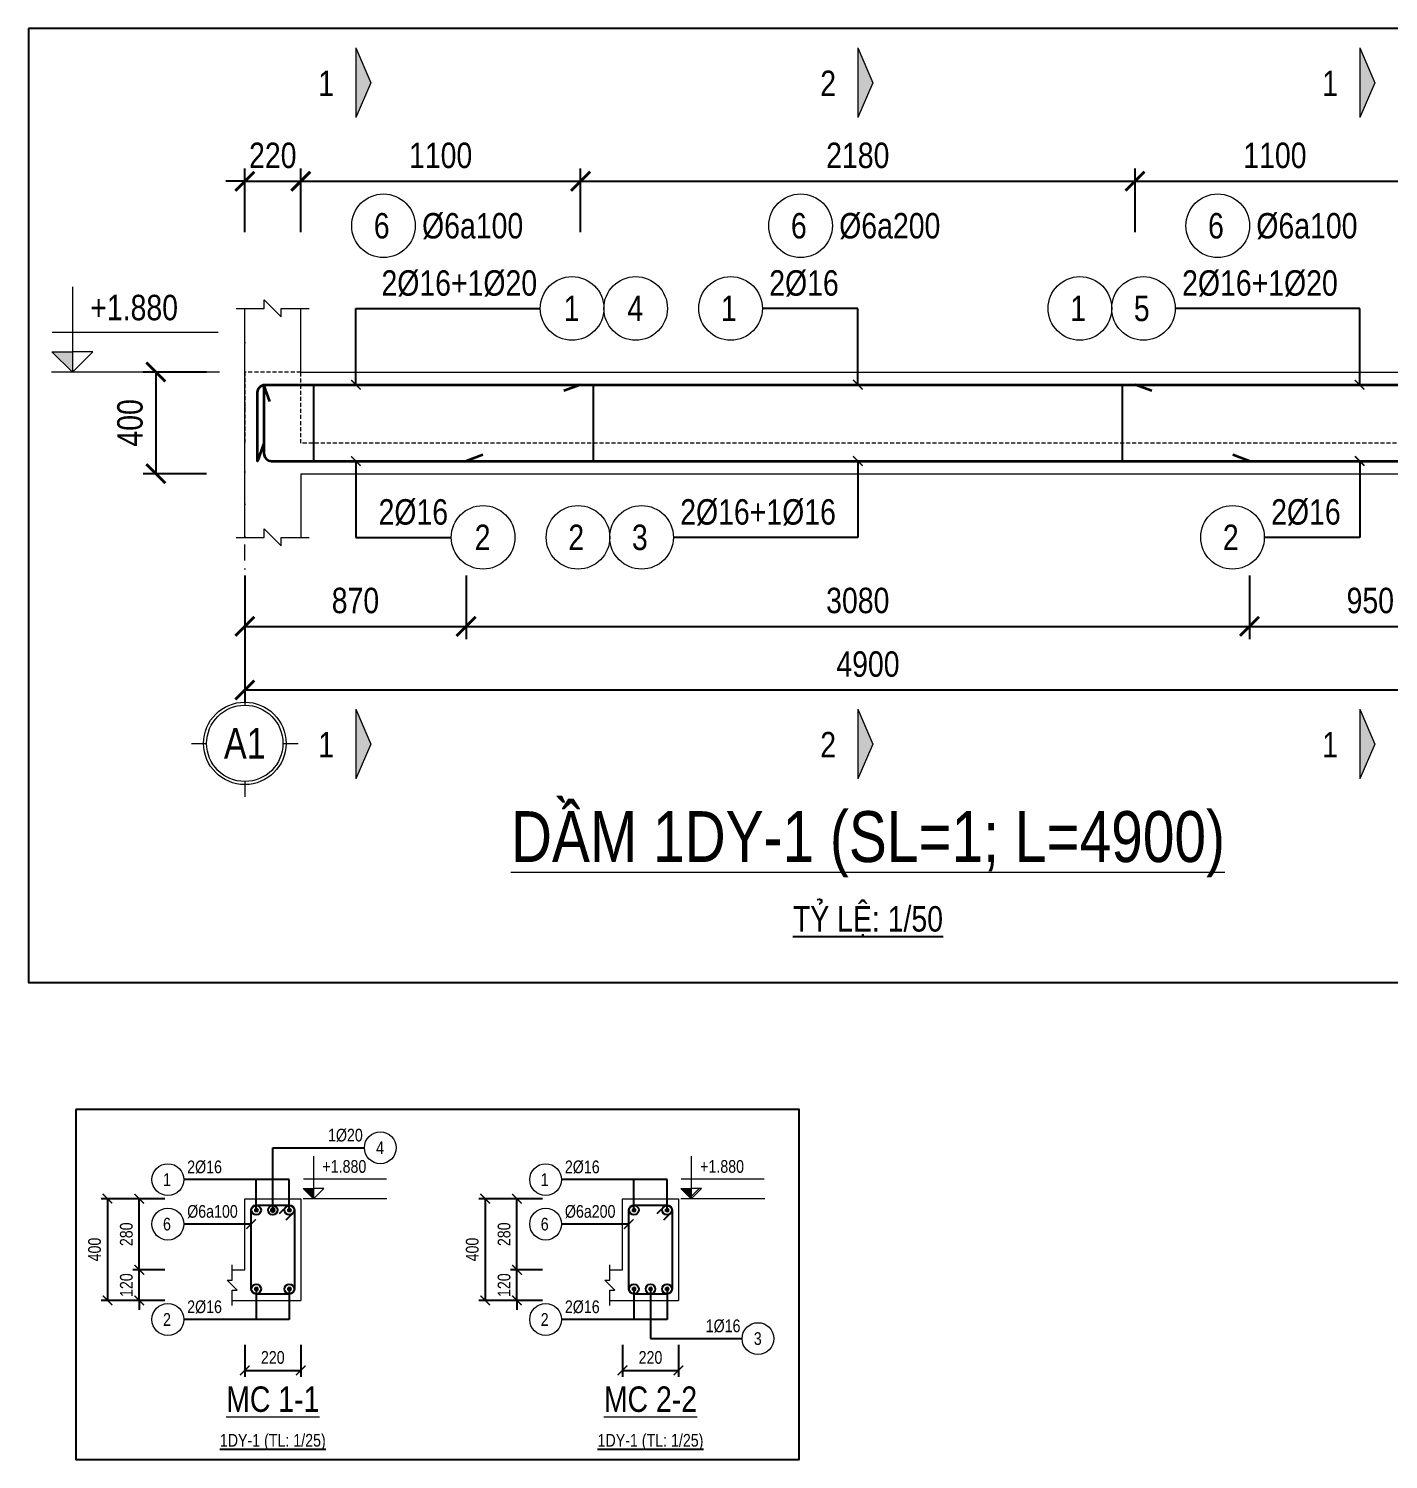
# Model space of a CAD drawing. Extents: x -165145 to 691808, y -202842 to 311040.
# Drawn here: x 214339 to 219685, y -82307 to -76682 of the extents above; entities that cross this region are included whole.
import ezdxf
from ezdxf.enums import TextEntityAlignment as Align

# ---------------------------------------------------------------- set-up
doc = ezdxf.new("R2010")
doc.units = 0
doc.header["$LTSCALE"] = 10
doc.header["$MEASUREMENT"] = 0
doc.linetypes.add('DASHDOT2', pattern=[12.7, 6.35, -3.175, 0, -3.175])
doc.linetypes.add('HIDDEN', pattern=[2.3807, 1.587, -0.7937])
doc.layers.get('0').update_dxf_attribs({"linetype": 'CONTINUOUS'})
doc.layers.get('Defpoints').update_dxf_attribs({"color": 5, "linetype": 'CONTINUOUS'})
for name, color, linetype, lineweight in [('DCE_BaoBeTong', 4, 'CONTINUOUS', 18), ('DCE_Block', 8, 'CONTINUOUS', 9), ('DCE_Dim', 254, 'CONTINUOUS', 9), ('DCE_MCZiCZac', 144, 'CONTINUOUS', 13), ('DCE_NetKhuat', 9, 'HIDDEN', 5), ('Dce_text', 7, 'CONTINUOUS', 13), ('DCE_ThepChu', 1, 'CONTINUOUS', 35), ('DCE_ThepDai', 220, 'CONTINUOUS', 25), ('DCE_Truc', 8, 'DASHDOT2', 13)]:
    doc.layers.add(name, color=color, linetype=linetype, lineweight=lineweight)
doc.styles.add('Dce_Text', font='arial.ttf', dxfattribs={"width": 0.8})
doc.dimstyles.new('Dce_207MV', dxfattribs={"dimscale": 25, "dimtxt": 2.5, "dimasz": 1.5, "dimexe": 1, "dimexo": 2, "dimgap": 1, "dimtad": 1, "dimdec": 0, "dimrnd": 5, "dimtxsty": 'Dce_Text', "dimblk": 'ARCHTICK', "dimcen": 2.5, "dimclrd": 8, "dimclre": 8, "dimclrt": 3, "dimadec": 0, "dimazin": 0, "dimtfac": 1, "dimtdec": 0, "dimtix": 1, "dimtmove": 2, "dimatfit": 3, "dimldrblk": 'DOTBLANK', "dimfxl": 1, "dimarcsym": 0})
doc.dimstyles.new('Dce_208MV', dxfattribs={"dimscale": 25, "dimtxt": 2.5, "dimasz": 1.5, "dimexe": 1, "dimexo": 2, "dimgap": 1, "dimtad": 1, "dimdec": 0, "dimrnd": 5, "dimtxsty": 'Dce_Text', "dimblk": 'ARCHTICK', "dimcen": 2.5, "dimclrd": 8, "dimclre": 8, "dimclrt": 3, "dimadec": 0, "dimazin": 0, "dimtfac": 1, "dimtdec": 0, "dimtix": 1, "dimtmove": 2, "dimatfit": 3, "dimldrblk": 'ARCHTICK', "dimfxl": 1, "dimarcsym": 0})
doc.dimstyles.new('Dce_25MV', dxfattribs={"dimscale": 25, "dimtxt": 2, "dimasz": 1.5, "dimexe": 1, "dimexo": 2, "dimgap": 1, "dimtad": 1, "dimdec": 0, "dimrnd": 5, "dimtxsty": 'Dce_Text', "dimblk": 'ARCHTICK', "dimcen": 2.5, "dimclrd": 8, "dimclre": 8, "dimclrt": 3, "dimadec": 0, "dimazin": 0, "dimtfac": 1, "dimtdec": 0, "dimtix": 1, "dimtmove": 2, "dimatfit": 3, "dimldrblk": 'OBLIQUE', "dimfxl": 4, "dimfxlon": 1, "dimarcsym": 0})
doc.dimstyles.new('Dce_50MV', dxfattribs={"dimscale": 50, "dimtxt": 2, "dimasz": 1.5, "dimexe": 1, "dimexo": 2, "dimgap": 1, "dimtad": 1, "dimdec": 0, "dimtxsty": 'Dce_Text', "dimblk": 'ARCHTICK', "dimcen": 2.5, "dimclrd": 8, "dimclre": 8, "dimclrt": 3, "dimadec": 0, "dimazin": 0, "dimtfac": 1, "dimtdec": 0, "dimtix": 1, "dimtmove": 2, "dimatfit": 3, "dimldrblk": 'ARCHTICK', "dimfxl": 4, "dimfxlon": 1, "dimarcsym": 0})

# ---------------------------------------------------------------- blocks, each defined once
blk = doc.blocks.new('Dce_KhTenDam')
at = {"color": 255, "linetype": 'ByBlock', "lineweight": -2, "style": 'Dce_Text', "width": 0.8}
blk.add_attdef('TENDAM', text='', height=2, dxfattribs=at).set_placement((0, 0.7353247664414084), align=Align.CENTER)
at = {"color": 11, "lineweight": 25, "style": 'Dce_Text', "width": 0.8}
blk.add_attdef('TL', text='', height=1, dxfattribs=at).set_placement((0, -1.999434476778333), align=Align.CENTER)
blk = doc.blocks.new('Dce_CaoTrinh')
blk.add_hatch(color=256).paths.add_polyline_path([(-11.56125648126181, 1.596954857552191), (-13.17326738989505, 1.596954857552191), (-11.56125648126181, -5.456968210637569e-12)])
at = {"ltscale": 50}
h = blk.add_hatch(dxfattribs=at)
h.set_pattern_fill('ANSI31', color=8, scale=1.406250541793835, style=0)
h.set_pattern_definition([(45.00000000000001, (-11.56125648126181, 0), (-3.157122508925224, 3.157122508925225), [])])
h.paths.add_polyline_path([(-11.56125648126181, 1.596954857552191), (-11.56125648126181, -5.456968210637569e-12), (-9.949245572337531, 1.596954857552191)])
at = {"color": 8, "ltscale": 50}
for p, q in [((-13.15396137812058, 3.14083388047402), (-0.09178570810763631, 3.14083388047402)), ((0, 0), (-13.19995220639976, 0))]:
    blk.add_line(p, q, dxfattribs=at)
for points in [[(-11.56125648126181, 6.694950748638803), (-11.56125648126181, -5.456968210637569e-12)], [(-11.56125648126181, -5.456968210637569e-12), (-13.17326738989505, 1.596954857552191), (-11.56125648126181, 1.596954857552191)], [(-11.56125648126181, -5.456968210637569e-12), (-9.949245572337531, 1.596954857552191), (-11.56125648126181, 1.596954857552191)]]:
    blk.add_lwpolyline(points, dxfattribs=at)
at = {"color": 3, "style": 'Dce_Text', "width": 0.8}
blk.add_attdef('CT', (-10.15169207191502, 4.068271311698481), '', height=2, dxfattribs=at)
blk = doc.blocks.new('Dce_KhTenTruc')
at = {"layer": 'DCE_Block'}
blk.add_circle((0, -3.5), 2.7, dxfattribs=at)
at = {"layer": 'DCE_Block', "color": 3}
blk.add_circle((0, -3.5), 2.5, dxfattribs=at)
at = {"layer": 'DCE_Truc'}
for p, q in [((0, 0), (7.654042494670958e-16, -1)), ((-3.5, -3.5), (-2.5, -3.5)), ((2.5, -3.5), (3.5, -3.499999999999999)), ((-4.592425496802574e-16, -6), (3.061616997868384e-16, -7))]:
    blk.add_line(p, q, dxfattribs=at)
at = {"layer": 'Dce_text', "color": 2, "style": 'Dce_Text', "width": 0.8}
blk.add_attdef('TRUC', text='', height=2, dxfattribs=at).set_placement((0, -4.5), align=Align.CENTER)
blk = doc.blocks.new('_ArchTick')
at = {"color": 0, "linetype": 'ByBlock', "const_width": 0.15}
blk.add_lwpolyline([(-0.5, -0.5), (0.5, 0.5)], dxfattribs=at)
blk = doc.blocks.new('*D2242')
at = {"layer": 'DCE_Dim', "color": 8, "lineweight": -2, "transparency": 16777216}
for p, q in [((215039.3378119565, -78031.52718383368), (214789.3378119565, -78031.52718383368)), ((214839.3378119565, -78031.52718383368), (214839.3378119565, -78431.52718383368)), ((215039.3378119565, -78431.52718383368), (214789.3378119565, -78431.52718383368))]:
    blk.add_line(p, q, dxfattribs=at)
at = {"layer": 'Defpoints', "color": 0, "transparency": 16777216}
for p in [(215189.3378119562, -78031.52718383368), (214839.3378119565, -78431.52718383368), (215189.3378119562, -78431.52718383368)]:
    blk.add_point(p, dxfattribs=at)
at = {"layer": 'DCE_Dim', "color": 8, "lineweight": -2, "transparency": 16777216, "xscale": 75, "yscale": 75, "zscale": 75}
for p, rotation in [((214839.3378119565, -78031.52718383368), 90), ((214839.3378119565, -78431.52718383368), 270)]:
    blk.add_blockref('_ArchTick', p, dxfattribs=dict(at, rotation=rotation))
at = {"layer": 'DCE_Dim', "color": 3, "transparency": 16777216, "insert": (214738.2805131842, -78231.52718383372), "char_height": 100, "attachment_point": 5, "rotation": 90, "style": 'Dce_Text'}
blk.add_mtext('400', dxfattribs=at)
blk = doc.blocks.new('*D2243')
at = {"layer": 'DCE_Dim', "color": 8, "lineweight": -2, "transparency": 16777216}
for p, q in [((215189.3378119561, -79081.52718383365), (215189.3378119561, -79331.52718383365)), ((220089.3378119561, -79081.52718383365), (220089.3378119561, -79331.52718383365)), ((215189.3378119561, -79281.52718383365), (220089.3378119561, -79281.52718383365))]:
    blk.add_line(p, q, dxfattribs=at)
at = {"layer": 'Defpoints', "color": 0, "transparency": 16777216}
for p in [(215189.3378119561, -78681.52718383365), (220089.3378119561, -78681.52718383365), (220089.3378119561, -79281.52718383365)]:
    blk.add_point(p, dxfattribs=at)
at = {"layer": 'DCE_Dim', "color": 8, "lineweight": -2, "transparency": 16777216, "xscale": 75, "yscale": 75, "zscale": 75, "rotation": 180}
blk.add_blockref('_ArchTick', (215189.3378119561, -79281.52718383365), dxfattribs=at)
at = {"layer": 'DCE_Dim', "color": 8, "lineweight": -2, "transparency": 16777216, "xscale": 75, "yscale": 75, "zscale": 75}
blk.add_blockref('_ArchTick', (220089.3378119561, -79281.52718383365), dxfattribs=at)
at = {"layer": 'DCE_Dim', "color": 3, "transparency": 16777216, "insert": (217639.3378119561, -79180.46988506148), "char_height": 100, "attachment_point": 5, "style": 'Dce_Text'}
blk.add_mtext('4900', dxfattribs=at)
blk = doc.blocks.new('*D2244')
at = {"layer": 'DCE_Dim', "color": 8, "lineweight": -2, "transparency": 16777216}
for p, q in [((215189.3378119561, -78831.52718383365), (215189.3378119561, -79081.52718383365)), ((216059.3378119561, -78831.52718383365), (216059.3378119561, -79081.52718383365)), ((215189.3378119561, -79031.52718383365), (216059.3378119561, -79031.52718383365))]:
    blk.add_line(p, q, dxfattribs=at)
at = {"layer": 'Defpoints', "color": 0, "transparency": 16777216}
for p in [(215189.3378119561, -78681.52718383365), (216059.3378119561, -78681.52718383365), (216059.3378119561, -79031.52718383365)]:
    blk.add_point(p, dxfattribs=at)
at = {"layer": 'DCE_Dim', "color": 8, "lineweight": -2, "transparency": 16777216, "xscale": 75, "yscale": 75, "zscale": 75, "rotation": 180}
blk.add_blockref('_ArchTick', (215189.3378119561, -79031.52718383365), dxfattribs=at)
at = {"layer": 'DCE_Dim', "color": 8, "lineweight": -2, "transparency": 16777216, "xscale": 75, "yscale": 75, "zscale": 75}
blk.add_blockref('_ArchTick', (216059.3378119561, -79031.52718383365), dxfattribs=at)
at = {"layer": 'DCE_Dim', "color": 3, "transparency": 16777216, "insert": (215624.3378119561, -78930.46988506148), "char_height": 100, "attachment_point": 5, "style": 'Dce_Text'}
blk.add_mtext('870', dxfattribs=at)
blk = doc.blocks.new('*D2245')
at = {"layer": 'DCE_Dim', "color": 8, "lineweight": -2, "transparency": 16777216}
for p, q in [((216059.3378119561, -78831.52718383365), (216059.3378119561, -79081.52718383365)), ((219139.3378119561, -78831.52718383365), (219139.3378119561, -79081.52718383365)), ((216059.3378119561, -79031.52718383365), (219139.3378119561, -79031.52718383365))]:
    blk.add_line(p, q, dxfattribs=at)
at = {"layer": 'Defpoints', "color": 0, "transparency": 16777216}
for p in [(216059.3378119561, -78681.52718383365), (219139.3378119561, -78681.52718383365), (219139.3378119561, -79031.52718383365)]:
    blk.add_point(p, dxfattribs=at)
at = {"layer": 'DCE_Dim', "color": 8, "lineweight": -2, "transparency": 16777216, "xscale": 75, "yscale": 75, "zscale": 75, "rotation": 180}
blk.add_blockref('_ArchTick', (216059.3378119561, -79031.52718383365), dxfattribs=at)
at = {"layer": 'DCE_Dim', "color": 8, "lineweight": -2, "transparency": 16777216, "xscale": 75, "yscale": 75, "zscale": 75}
blk.add_blockref('_ArchTick', (219139.3378119561, -79031.52718383365), dxfattribs=at)
at = {"layer": 'DCE_Dim', "color": 3, "transparency": 16777216, "insert": (217599.3378119561, -78930.43577864948), "char_height": 100, "attachment_point": 5, "style": 'Dce_Text'}
blk.add_mtext('3080', dxfattribs=at)
blk = doc.blocks.new('*D2246')
at = {"layer": 'DCE_Dim', "color": 8, "lineweight": -2, "transparency": 16777216}
for p, q in [((219139.3378119561, -78831.52718383365), (219139.3378119561, -79081.52718383365)), ((220089.3378119561, -78831.52718383365), (220089.3378119561, -79081.52718383365)), ((219139.3378119561, -79031.52718383365), (220089.3378119561, -79031.52718383365))]:
    blk.add_line(p, q, dxfattribs=at)
at = {"layer": 'Defpoints', "color": 0, "transparency": 16777216}
for p in [(219139.3378119561, -78681.52718383365), (220089.3378119561, -78681.52718383365), (220089.3378119561, -79031.52718383365)]:
    blk.add_point(p, dxfattribs=at)
at = {"layer": 'DCE_Dim', "color": 8, "lineweight": -2, "transparency": 16777216, "xscale": 75, "yscale": 75, "zscale": 75, "rotation": 180}
blk.add_blockref('_ArchTick', (219139.3378119561, -79031.52718383365), dxfattribs=at)
at = {"layer": 'DCE_Dim', "color": 8, "lineweight": -2, "transparency": 16777216, "xscale": 75, "yscale": 75, "zscale": 75}
blk.add_blockref('_ArchTick', (220089.3378119561, -79031.52718383365), dxfattribs=at)
at = {"layer": 'DCE_Dim', "color": 3, "transparency": 16777216, "insert": (219614.3378119561, -78930.46988506148), "char_height": 100, "attachment_point": 5, "style": 'Dce_Text'}
blk.add_mtext('950', dxfattribs=at)
blk = doc.blocks.new('*D2247')
at = {"layer": 'DCE_Dim', "color": 8, "lineweight": -2, "transparency": 16777216}
for p, q in [((215189.3378119561, -77281.52718383365), (215114.3378119561, -77281.52718383365)), ((215189.3378119561, -77481.52718383365), (215189.3378119561, -77231.52718383365)), ((215189.3378119561, -77281.52718383365), (215409.3378119561, -77281.52718383365)), ((215409.3378119561, -77481.52718383365), (215409.3378119561, -77231.52718383365)), ((215409.3378119561, -77281.52718383365), (215484.3378119561, -77281.52718383365))]:
    blk.add_line(p, q, dxfattribs=at)
at = {"layer": 'Defpoints', "color": 0, "transparency": 16777216}
for p in [(215409.3378119561, -77281.52718383365), (215189.3378119561, -77781.52718383365), (215409.3378119561, -77781.52718383365)]:
    blk.add_point(p, dxfattribs=at)
at = {"layer": 'DCE_Dim', "color": 8, "lineweight": -2, "transparency": 16777216, "xscale": 75, "yscale": 75, "zscale": 75}
blk.add_blockref('_ArchTick', (215189.3378119561, -77281.52718383365), dxfattribs=at)
at = {"layer": 'DCE_Dim', "color": 8, "lineweight": -2, "transparency": 16777216, "xscale": 75, "yscale": 75, "zscale": 75, "rotation": 180}
blk.add_blockref('_ArchTick', (215409.3378119561, -77281.52718383365), dxfattribs=at)
at = {"layer": 'DCE_Dim', "color": 3, "transparency": 16777216, "insert": (215299.3378119561, -77180.46988506148), "char_height": 100, "attachment_point": 5, "style": 'Dce_Text'}
blk.add_mtext('220', dxfattribs=at)
blk = doc.blocks.new('*D2248')
at = {"layer": 'DCE_Dim', "color": 8, "lineweight": -2, "transparency": 16777216}
for p, q in [((215409.3378119561, -77481.52718383365), (215409.3378119561, -77231.52718383365)), ((215409.3378119561, -77281.52718383365), (216509.3378119561, -77281.52718383365)), ((216509.3378119561, -77481.52718383365), (216509.3378119561, -77231.52718383365))]:
    blk.add_line(p, q, dxfattribs=at)
at = {"layer": 'Defpoints', "color": 0, "transparency": 16777216}
for p in [(216509.3378119561, -77281.52718383365), (215409.3378119561, -77781.52718383365), (216509.3378119561, -77781.52718383365)]:
    blk.add_point(p, dxfattribs=at)
at = {"layer": 'DCE_Dim', "color": 8, "lineweight": -2, "transparency": 16777216, "xscale": 75, "yscale": 75, "zscale": 75, "rotation": 180}
blk.add_blockref('_ArchTick', (215409.3378119561, -77281.52718383365), dxfattribs=at)
at = {"layer": 'DCE_Dim', "color": 8, "lineweight": -2, "transparency": 16777216, "xscale": 75, "yscale": 75, "zscale": 75}
blk.add_blockref('_ArchTick', (216509.3378119561, -77281.52718383365), dxfattribs=at)
at = {"layer": 'DCE_Dim', "color": 3, "transparency": 16777216, "insert": (215959.3378119561, -77180.46988506148), "char_height": 100, "attachment_point": 5, "style": 'Dce_Text'}
blk.add_mtext('1100', dxfattribs=at)
blk = doc.blocks.new('Dce_KhtThepDai')
blk.add_circle((-4.497377397195038, -3.5), 2.5)
at = {"color": 11, "style": 'Dce_Text', "width": 0.8}
blk.add_attdef('SH', text='', height=2, dxfattribs=at).set_placement((-4.635167301697081, -4.5), align=Align.CENTER)
at = {"color": 3, "style": 'Dce_Text', "width": 0.8}
blk.add_attdef('DKVAKC', (-1.460693040950034, -4.5), '', height=2, dxfattribs=at)
blk = doc.blocks.new('*D2249')
at = {"layer": 'DCE_Dim', "color": 8, "lineweight": -2, "transparency": 16777216}
for p, q in [((216509.3378119561, -77481.52718383365), (216509.3378119561, -77231.52718383365)), ((216509.3378119561, -77281.52718383365), (218689.3378119561, -77281.52718383365)), ((218689.3378119561, -77481.52718383365), (218689.3378119561, -77231.52718383365))]:
    blk.add_line(p, q, dxfattribs=at)
at = {"layer": 'Defpoints', "color": 0, "transparency": 16777216}
for p in [(218689.3378119561, -77281.52718383365), (216509.3378119561, -77781.52718383365), (218689.3378119561, -77781.52718383365)]:
    blk.add_point(p, dxfattribs=at)
at = {"layer": 'DCE_Dim', "color": 8, "lineweight": -2, "transparency": 16777216, "xscale": 75, "yscale": 75, "zscale": 75, "rotation": 180}
blk.add_blockref('_ArchTick', (216509.3378119561, -77281.52718383365), dxfattribs=at)
at = {"layer": 'DCE_Dim', "color": 8, "lineweight": -2, "transparency": 16777216, "xscale": 75, "yscale": 75, "zscale": 75}
blk.add_blockref('_ArchTick', (218689.3378119561, -77281.52718383365), dxfattribs=at)
at = {"layer": 'DCE_Dim', "color": 3, "transparency": 16777216, "insert": (217599.3378119561, -77180.46988506148), "char_height": 100, "attachment_point": 5, "style": 'Dce_Text'}
blk.add_mtext('2180', dxfattribs=at)
blk = doc.blocks.new('*D2250')
at = {"layer": 'DCE_Dim', "color": 8, "lineweight": -2, "transparency": 16777216}
for p, q in [((218689.3378119561, -77481.52718383365), (218689.3378119561, -77231.52718383365)), ((218689.3378119561, -77281.52718383365), (219789.3378119561, -77281.52718383365)), ((219789.3378119561, -77481.52718383365), (219789.3378119561, -77231.52718383365))]:
    blk.add_line(p, q, dxfattribs=at)
at = {"layer": 'Defpoints', "color": 0, "transparency": 16777216}
for p in [(219789.3378119561, -77281.52718383365), (218689.3378119561, -77781.52718383365), (219789.3378119561, -77781.52718383365)]:
    blk.add_point(p, dxfattribs=at)
at = {"layer": 'DCE_Dim', "color": 8, "lineweight": -2, "transparency": 16777216, "xscale": 75, "yscale": 75, "zscale": 75, "rotation": 180}
blk.add_blockref('_ArchTick', (218689.3378119561, -77281.52718383365), dxfattribs=at)
at = {"layer": 'DCE_Dim', "color": 8, "lineweight": -2, "transparency": 16777216, "xscale": 75, "yscale": 75, "zscale": 75}
blk.add_blockref('_ArchTick', (219789.3378119561, -77281.52718383365), dxfattribs=at)
at = {"layer": 'DCE_Dim', "color": 3, "transparency": 16777216, "insert": (219239.3378119561, -77180.46988506148), "char_height": 100, "attachment_point": 5, "style": 'Dce_Text'}
blk.add_mtext('1100', dxfattribs=at)
blk = doc.blocks.new('Dce_KhtMcThepChu')
blk.add_circle((-2.5, 0), 2.5)
at = {"color": 3, "style": 'Dce_Text', "width": 0.8}
blk.add_attdef('DKVAKC', (0.5366843562450043, 1), '', height=2, dxfattribs=at)
at = {"color": 11, "style": 'Dce_Text', "width": 0.8}
blk.add_attdef('SH', text='', height=2, dxfattribs=at).set_placement((-2.637789904502043, -1), align=Align.CENTER)
blk = doc.blocks.new('Dce_KhMatCat')
at = {"color": 255, "linetype": 'ByBlock', "lineweight": -2, "style": 'Dce_Text', "width": 0.8}
blk.add_attdef('TENMATCAT', text='', height=2, dxfattribs=at).set_placement((0, 0.7353247664414084), align=Align.CENTER)
at = {"color": 11, "lineweight": 25, "style": 'Dce_Text', "width": 0.8}
blk.add_attdef('TL', text='', height=1, dxfattribs=at).set_placement((0, -1.999434476778333), align=Align.CENTER)
blk = doc.blocks.new('*D2252')
at = {"layer": 'DCE_Dim', "color": 8, "lineweight": -2, "transparency": 16777216}
for p, q in [((214749.3378119565, -81281.52718383368), (214624.3378119565, -81281.52718383368)), ((214649.3378119565, -81281.52718383368), (214649.3378119565, -81681.52718383368)), ((214749.3378119565, -81681.52718383368), (214624.3378119565, -81681.52718383368))]:
    blk.add_line(p, q, dxfattribs=at)
at = {"layer": 'Defpoints', "color": 0, "transparency": 16777216}
for p in [(214949.3378119562, -81281.52718383368), (214649.3378119565, -81681.52718383368), (214949.3378119562, -81681.52718383368)]:
    blk.add_point(p, dxfattribs=at)
at = {"layer": 'DCE_Dim', "color": 8, "lineweight": -2, "transparency": 16777216, "xscale": 37.5, "yscale": 37.5, "zscale": 37.5}
for p, rotation in [((214649.3378119565, -81281.52718383368), 90), ((214649.3378119565, -81681.52718383368), 270)]:
    blk.add_blockref('_ArchTick', p, dxfattribs=dict(at, rotation=rotation))
at = {"layer": 'DCE_Dim', "color": 3, "transparency": 16777216, "insert": (214598.8091625703, -81481.52718383372), "char_height": 50, "attachment_point": 5, "rotation": 90, "style": 'Dce_Text'}
blk.add_mtext('400', dxfattribs=at)
blk = doc.blocks.new('_Oblique')
at = {"color": 0, "linetype": 'ByBlock', "lineweight": -2}
blk.add_line((-0.5, -0.5), (0.5, 0.5), dxfattribs=at)
blk = doc.blocks.new('*D2253')
at = {"layer": 'DCE_Dim', "color": 8, "lineweight": -2, "transparency": 16777216}
for p, q in [((214874.3378119565, -81561.52718383368), (214749.3378119565, -81561.52718383368)), ((214774.3378119565, -81561.52718383368), (214774.3378119565, -81524.02718383368)), ((214774.3378119565, -81681.52718383368), (214774.3378119565, -81561.52718383368)), ((214874.3378119565, -81681.52718383368), (214749.3378119565, -81681.52718383368)), ((214774.3378119565, -81681.52718383368), (214774.3378119565, -81719.02718383368))]:
    blk.add_line(p, q, dxfattribs=at)
at = {"layer": 'Defpoints', "color": 0, "transparency": 16777216}
for p in [(214774.3378119565, -81561.52718383368), (214949.3378119562, -81561.52718383368), (214949.3378119562, -81681.52718383368)]:
    blk.add_point(p, dxfattribs=at)
at = {"layer": 'DCE_Dim', "color": 8, "lineweight": -2, "transparency": 16777216, "xscale": 37.5, "yscale": 37.5, "zscale": 37.5}
for p, rotation in [((214774.3378119565, -81561.52718383368), 270), ((214774.3378119565, -81681.52718383368), 90)]:
    blk.add_blockref('_ArchTick', p, dxfattribs=dict(at, rotation=rotation))
at = {"layer": 'DCE_Dim', "color": 3, "transparency": 16777216, "insert": (214723.8091625703, -81621.52718383372), "char_height": 50, "attachment_point": 5, "rotation": 90, "style": 'Dce_Text'}
blk.add_mtext('120', dxfattribs=at)
blk = doc.blocks.new('*D2254')
at = {"layer": 'DCE_Dim', "color": 8, "lineweight": -2, "transparency": 16777216}
for p, q in [((214874.3378119565, -81281.52718383368), (214749.3378119565, -81281.52718383368)), ((214774.3378119565, -81561.52718383368), (214774.3378119565, -81281.52718383368)), ((214874.3378119565, -81561.52718383368), (214749.3378119565, -81561.52718383368))]:
    blk.add_line(p, q, dxfattribs=at)
at = {"layer": 'Defpoints', "color": 0, "transparency": 16777216}
for p in [(214774.3378119565, -81281.52718383368), (214949.3378119562, -81281.52718383368), (214949.3378119562, -81561.52718383368)]:
    blk.add_point(p, dxfattribs=at)
at = {"layer": 'DCE_Dim', "color": 8, "lineweight": -2, "transparency": 16777216, "xscale": 37.5, "yscale": 37.5, "zscale": 37.5}
for p, rotation in [((214774.3378119565, -81281.52718383368), 90), ((214774.3378119565, -81561.52718383368), 270)]:
    blk.add_blockref('_ArchTick', p, dxfattribs=dict(at, rotation=rotation))
at = {"layer": 'DCE_Dim', "color": 3, "transparency": 16777216, "insert": (214723.8091625703, -81421.52718383372), "char_height": 50, "attachment_point": 5, "rotation": 90, "style": 'Dce_Text'}
blk.add_mtext('280', dxfattribs=at)
blk = doc.blocks.new('*D2255')
at = {"layer": 'DCE_Dim', "color": 8, "lineweight": -2, "transparency": 16777216}
for p, q in [((215189.3378119561, -81856.52718383365), (215189.3378119561, -81981.52718383365)), ((215409.3378119561, -81856.52718383365), (215409.3378119561, -81981.52718383365)), ((215189.3378119561, -81956.52718383365), (215409.3378119561, -81956.52718383365))]:
    blk.add_line(p, q, dxfattribs=at)
at = {"layer": 'Defpoints', "color": 0, "transparency": 16777216}
for p in [(215189.3378119561, -81781.52718383365), (215409.3378119561, -81781.52718383365), (215409.3378119561, -81956.52718383365)]:
    blk.add_point(p, dxfattribs=at)
at = {"layer": 'DCE_Dim', "color": 8, "lineweight": -2, "transparency": 16777216, "xscale": 37.5, "yscale": 37.5, "zscale": 37.5, "rotation": 180}
blk.add_blockref('_ArchTick', (215189.3378119561, -81956.52718383365), dxfattribs=at)
at = {"layer": 'DCE_Dim', "color": 8, "lineweight": -2, "transparency": 16777216, "xscale": 37.5, "yscale": 37.5, "zscale": 37.5}
blk.add_blockref('_ArchTick', (215409.3378119561, -81956.52718383365), dxfattribs=at)
at = {"layer": 'DCE_Dim', "color": 3, "transparency": 16777216, "insert": (215299.3378119561, -81905.99853444756), "char_height": 50, "attachment_point": 5, "style": 'Dce_Text'}
blk.add_mtext('220', dxfattribs=at)
blk = doc.blocks.new('_DotBlank')
at = {"color": 0, "linetype": 'ByBlock', "lineweight": -2}
blk.add_line((-0.5, 0), (-1, 0), dxfattribs=at)
blk.add_circle((0, 0), 0.5, dxfattribs=at)
blk = doc.blocks.new('Dce_McThepChu')
at = {"color": 0}
for p, q in [((-0.5, 0), (0.5, 0)), ((-0.3535533905960619, 0.353553390592424), (0.3535533905960619, -0.353553390592424)), ((0.3535533905960619, 0.353553390592424), (-0.3535533905960619, -0.353553390592424)), ((0, 0.5), (0, -0.5))]:
    blk.add_line(p, q, dxfattribs=at)
at = {"color": 0, "const_width": 0.08333333333333334}
blk.add_lwpolyline([(-0.5, -1.818989403545856e-12, 1), (0.5000000000145519, -1.818989403545856e-12, 1), (-0.5, -1.818989403545856e-12, 1)], format="xyb", dxfattribs=at)
blk = doc.blocks.new('Dce_KhtMcThepTangCuong')
blk.add_circle((2.5, 0), 2.5)
at = {"color": 3, "style": 'Dce_Text', "width": 0.8}
blk.add_attdef('DKVAKC', text='', height=2, dxfattribs=at).set_placement((-0.2481346597082279, 1), align=Align.RIGHT)
at = {"color": 11, "style": 'Dce_Text', "width": 0.8}
blk.add_attdef('SH', text='', height=2, dxfattribs=at).set_placement((2.465552523874464, -1), align=Align.CENTER)
blk = doc.blocks.new('*D2256')
at = {"layer": 'DCE_Dim', "color": 8, "lineweight": -2, "transparency": 16777216}
for p, q in [((216234.3378119565, -81281.52718383368), (216109.3378119565, -81281.52718383368)), ((216134.3378119565, -81281.52718383368), (216134.3378119565, -81681.52718383368)), ((216234.3378119565, -81681.52718383368), (216109.3378119565, -81681.52718383368))]:
    blk.add_line(p, q, dxfattribs=at)
at = {"layer": 'Defpoints', "color": 0, "transparency": 16777216}
for p in [(216434.3378119562, -81281.52718383368), (216134.3378119565, -81681.52718383368), (216434.3378119562, -81681.52718383368)]:
    blk.add_point(p, dxfattribs=at)
at = {"layer": 'DCE_Dim', "color": 8, "lineweight": -2, "transparency": 16777216, "xscale": 37.5, "yscale": 37.5, "zscale": 37.5}
for p, rotation in [((216134.3378119565, -81281.52718383368), 90), ((216134.3378119565, -81681.52718383368), 270)]:
    blk.add_blockref('_ArchTick', p, dxfattribs=dict(at, rotation=rotation))
at = {"layer": 'DCE_Dim', "color": 3, "transparency": 16777216, "insert": (216083.8091625703, -81481.52718383372), "char_height": 50, "attachment_point": 5, "rotation": 90, "style": 'Dce_Text'}
blk.add_mtext('400', dxfattribs=at)
blk = doc.blocks.new('*D2257')
at = {"layer": 'DCE_Dim', "color": 8, "lineweight": -2, "transparency": 16777216}
for p, q in [((216359.3378119565, -81561.52718383368), (216234.3378119565, -81561.52718383368)), ((216259.3378119565, -81561.52718383368), (216259.3378119565, -81524.02718383368)), ((216259.3378119565, -81681.52718383368), (216259.3378119565, -81561.52718383368)), ((216359.3378119565, -81681.52718383368), (216234.3378119565, -81681.52718383368)), ((216259.3378119565, -81681.52718383368), (216259.3378119565, -81719.02718383368))]:
    blk.add_line(p, q, dxfattribs=at)
at = {"layer": 'Defpoints', "color": 0, "transparency": 16777216}
for p in [(216259.3378119565, -81561.52718383368), (216434.3378119562, -81561.52718383368), (216434.3378119562, -81681.52718383368)]:
    blk.add_point(p, dxfattribs=at)
at = {"layer": 'DCE_Dim', "color": 8, "lineweight": -2, "transparency": 16777216, "xscale": 37.5, "yscale": 37.5, "zscale": 37.5}
for p, rotation in [((216259.3378119565, -81561.52718383368), 270), ((216259.3378119565, -81681.52718383368), 90)]:
    blk.add_blockref('_ArchTick', p, dxfattribs=dict(at, rotation=rotation))
at = {"layer": 'DCE_Dim', "color": 3, "transparency": 16777216, "insert": (216208.8091625703, -81621.52718383372), "char_height": 50, "attachment_point": 5, "rotation": 90, "style": 'Dce_Text'}
blk.add_mtext('120', dxfattribs=at)
blk = doc.blocks.new('*D2258')
at = {"layer": 'DCE_Dim', "color": 8, "lineweight": -2, "transparency": 16777216}
for p, q in [((216359.3378119565, -81281.52718383368), (216234.3378119565, -81281.52718383368)), ((216259.3378119565, -81561.52718383368), (216259.3378119565, -81281.52718383368)), ((216359.3378119565, -81561.52718383368), (216234.3378119565, -81561.52718383368))]:
    blk.add_line(p, q, dxfattribs=at)
at = {"layer": 'Defpoints', "color": 0, "transparency": 16777216}
for p in [(216259.3378119565, -81281.52718383368), (216434.3378119562, -81281.52718383368), (216434.3378119562, -81561.52718383368)]:
    blk.add_point(p, dxfattribs=at)
at = {"layer": 'DCE_Dim', "color": 8, "lineweight": -2, "transparency": 16777216, "xscale": 37.5, "yscale": 37.5, "zscale": 37.5}
for p, rotation in [((216259.3378119565, -81281.52718383368), 90), ((216259.3378119565, -81561.52718383368), 270)]:
    blk.add_blockref('_ArchTick', p, dxfattribs=dict(at, rotation=rotation))
at = {"layer": 'DCE_Dim', "color": 3, "transparency": 16777216, "insert": (216208.8091625703, -81421.52718383372), "char_height": 50, "attachment_point": 5, "rotation": 90, "style": 'Dce_Text'}
blk.add_mtext('280', dxfattribs=at)
blk = doc.blocks.new('*D2259')
at = {"layer": 'DCE_Dim', "color": 8, "lineweight": -2, "transparency": 16777216}
for p, q in [((216674.3378119561, -81856.52718383365), (216674.3378119561, -81981.52718383365)), ((216894.3378119561, -81856.52718383365), (216894.3378119561, -81981.52718383365)), ((216674.3378119561, -81956.52718383365), (216894.3378119561, -81956.52718383365))]:
    blk.add_line(p, q, dxfattribs=at)
at = {"layer": 'Defpoints', "color": 0, "transparency": 16777216}
for p in [(216674.3378119561, -81781.52718383365), (216894.3378119561, -81781.52718383365), (216894.3378119561, -81956.52718383365)]:
    blk.add_point(p, dxfattribs=at)
at = {"layer": 'DCE_Dim', "color": 8, "lineweight": -2, "transparency": 16777216, "xscale": 37.5, "yscale": 37.5, "zscale": 37.5, "rotation": 180}
blk.add_blockref('_ArchTick', (216674.3378119561, -81956.52718383365), dxfattribs=at)
at = {"layer": 'DCE_Dim', "color": 8, "lineweight": -2, "transparency": 16777216, "xscale": 37.5, "yscale": 37.5, "zscale": 37.5}
blk.add_blockref('_ArchTick', (216894.3378119561, -81956.52718383365), dxfattribs=at)
at = {"layer": 'DCE_Dim', "color": 3, "transparency": 16777216, "insert": (216784.3378119561, -81905.99853444756), "char_height": 50, "attachment_point": 5, "style": 'Dce_Text'}
blk.add_mtext('220', dxfattribs=at)
blk = doc.blocks.new('DCE_MatCatA')
blk.add_hatch(color=3).paths.add_polyline_path([(0, 5.499954896834424), (0, 0), (1.178561763607377, 2.749977448417212)])
at = {"color": 3}
for p, q in [((0, 5.499954896834424), (0, 0)), ((0, 5.499954896834424), (1.178561763607377, 2.749977448417212)), ((1.178561763607377, 2.749977448417212), (0, 0))]:
    blk.add_line(p, q, dxfattribs=at)
at = {"color": 11, "style": 'Dce_Text', "width": 0.8}
blk.add_attdef('1', text='', height=2, dxfattribs=at).set_placement((-2.331607275013994, 1.699115928803622), align=Align.CENTER)
blk = doc.blocks.new('Dce_KhtThepLop1Phai')
for centre in [(2.5, 0), (7.5, 0)]:
    blk.add_circle(centre, 2.5)
at = {"color": 3, "style": 'Dce_Text', "width": 0.8}
blk.add_attdef('DKVAKC', text='', height=2, dxfattribs=at).set_placement((-0.24813465970783, 1), align=Align.RIGHT)
at = {"color": 11, "style": 'Dce_Text', "width": 0.8}
for tag, p in [('SH', (2.465552523874067, -1)), ('SH2', (7.465552523874067, -1))]:
    blk.add_attdef(tag, text='', height=2, dxfattribs=at).set_placement(p, align=Align.CENTER)
blk = doc.blocks.new('Dce_KhtThepLop1Trai')
for centre in [(-7.5, 0), (-2.5, 0)]:
    blk.add_circle(centre, 2.5)
at = {"color": 3, "style": 'Dce_Text', "width": 0.8}
blk.add_attdef('DKVAKC', (0.5366843562451322, 1), '', height=2, dxfattribs=at)
at = {"color": 11, "style": 'Dce_Text', "width": 0.8}
for tag, p in [('SH', (-7.637789904501915, -1)), ('SH2', (-2.637789904501915, -1))]:
    blk.add_attdef(tag, text='', height=2, dxfattribs=at).set_placement(p, align=Align.CENTER)

msp = doc.modelspace()

# ---------------------------------------------------------------- linework, layer by layer
at = {"layer": 'DCE_BaoBeTong'}
for points in [[(215189.3378119561, -78681.52718383365), (215189.3378119561, -77781.52718383365)], [(215409.3378119561, -78031.52718383365), (215409.3378119561, -77781.52718383365)], [(215409.3378119561, -78031.52718383365), (219789.3378119561, -78031.52718383365)], [(215409.3378119561, -78431.52718383365), (219789.3378119561, -78431.52718383365)], [(215409.3378119561, -78431.52718383365), (215409.3378119561, -78681.52718383365)], [(215139.3378119561, -81561.52718383365), (215189.3378119561, -81561.52718383365), (215189.3378119561, -81281.52718383365), (215409.3378119561, -81281.52718383365), (215409.3378119561, -81561.52718383365), (215409.3378119561, -81681.52718383365)], [(216624.3378119561, -81561.52718383365), (216674.3378119561, -81561.52718383365), (216674.3378119561, -81281.52718383365), (216894.3378119561, -81281.52718383365), (216894.3378119561, -81561.52718383365), (216894.3378119561, -81681.52718383365)], [(215139.3378119561, -81681.52718383365), (215409.3378119561, -81681.52718383365)], [(216624.3378119561, -81681.52718383365), (216894.3378119561, -81681.52718383365)]]:
    msp.add_lwpolyline(points, dxfattribs=at)
at = {"layer": 'DCE_MCZiCZac'}
for points in [[(215156.0044786228, -77781.52718383365), (215266.0044786228, -77781.52718383365), (215266.0044786228, -77748.19385050032), (215332.6711452894, -77814.86051716698), (215332.6711452894, -77781.52718383365), (215442.6711452894, -77781.52718383365)], [(215156.0044786228, -78681.52718383365), (215266.0044786228, -78681.52718383365), (215266.0044786228, -78648.19385050032), (215332.6711452894, -78714.86051716698), (215332.6711452894, -78681.52718383365), (215442.6711452894, -78681.52718383365)], [(215139.3378119561, -81701.52718383365), (215139.3378119561, -81641.52718383365), (215159.3378119561, -81641.52718383365), (215119.3378119561, -81601.52718383365), (215139.3378119561, -81601.52718383365), (215139.3378119561, -81541.52718383365)], [(216624.3378119561, -81701.52718383365), (216624.3378119561, -81641.52718383365), (216644.3378119561, -81641.52718383365), (216604.3378119561, -81601.52718383365), (216624.3378119561, -81601.52718383365), (216624.3378119561, -81541.52718383365)]]:
    msp.add_lwpolyline(points, dxfattribs=at)
at = {"layer": 'DCE_NetKhuat'}
msp.add_lwpolyline([(220089.3378119561, -78311.52718383365), (220089.3378119561, -78031.52718383365), (219789.3378119561, -78031.52718383365), (219789.3378119561, -78311.52718383365), (215409.3378119561, -78311.52718383365), (215409.3378119561, -78031.52718383365), (215189.3378119561, -78031.52718383365), (215189.3378119561, -78311.52718383365)], dxfattribs=at)
at = {"layer": 'DCE_ThepChu'}
for points in [[(215263.2792219889, -78315.74870037864), (215239.3378119561, -78381.52718383365), (215239.3378119561, -78111.52718383365, -0.3926990816987241), (215269.3378119561, -78081.52718383365), (220009.3378119561, -78081.52718383365, -0.3926990816987241), (220039.3378119561, -78111.52718383365), (220039.3378119561, -78381.52718383365), (220015.3964019233, -78315.74870037864)], [(215263.2792219889, -78315.74870037864), (215239.3378119561, -78381.52718383365), (215239.3378119561, -78111.52718383365, -0.3926990816987241), (215269.3378119561, -78081.52718383365), (216509.3378119561, -78081.52718383365), (216443.5593285011, -78105.46859386645)], [(215288.2792219889, -78147.30566728866), (215264.3378119561, -78081.52718383365), (215264.3378119561, -78351.52718383365, 0.3926990816987241), (215294.3378119561, -78381.52718383365), (219984.3378119561, -78381.52718383365, 0.3926990816987241), (220014.3378119561, -78351.52718383365), (220014.3378119561, -78081.52718383365), (219990.3964019233, -78147.30566728866)], [(218755.1162954111, -78105.46859386645), (218689.3378119561, -78081.52718383365), (220009.3378119561, -78081.52718383365, -0.3926990816987241), (220039.3378119561, -78111.52718383365), (220039.3378119561, -78381.52718383365), (220015.3964019233, -78315.74870037864)]]:
    msp.add_lwpolyline(points, format="xyb", dxfattribs=at)
msp.add_lwpolyline([(216125.1162954111, -78357.58577380085), (216059.3378119561, -78381.52718383365), (219139.3378119561, -78381.52718383365), (219073.5593285011, -78357.58577380085)], dxfattribs=at)
at = {"layer": 'DCE_ThepDai'}
for points in [[(215459.3378119561, -78081.52718383365), (215459.3378119561, -78381.52718383365)], [(216559.3378119561, -78081.52718383365), (216559.3378119561, -78381.52718383365)], [(218639.3378119561, -78081.52718383365), (218639.3378119561, -78381.52718383365)]]:
    msp.add_lwpolyline(points, dxfattribs=at)
for points in [[(215325.3966864592, -81340.46830933061), (215359.3378119561, -81306.52718383365), (215364.3378119561, -81306.52718383365, -0.3926990816987241), (215384.3378119561, -81326.52718383365), (215384.3378119561, -81636.52718383365, -0.3926990816987241), (215364.3378119561, -81656.52718383365), (215234.3378119561, -81656.52718383365, -0.3926990816987241), (215214.3378119561, -81636.52718383365), (215214.3378119561, -81326.52718383365, -0.3926990816987241), (215234.3378119561, -81306.52718383365), (215364.3378119561, -81306.52718383365, -0.3926990816987241), (215384.3378119561, -81326.52718383365), (215384.3378119561, -81331.52718383365), (215350.3966864592, -81365.46830933061)], [(216810.3966864592, -81340.46830933061), (216844.3378119561, -81306.52718383365), (216849.3378119561, -81306.52718383365, -0.3926990816987241), (216869.3378119561, -81326.52718383365), (216869.3378119561, -81636.52718383365, -0.3926990816987241), (216849.3378119561, -81656.52718383365), (216719.3378119561, -81656.52718383365, -0.3926990816987241), (216699.3378119561, -81636.52718383365), (216699.3378119561, -81326.52718383365, -0.3926990816987241), (216719.3378119561, -81306.52718383365), (216849.3378119561, -81306.52718383365, -0.3926990816987241), (216869.3378119561, -81326.52718383365), (216869.3378119561, -81331.52718383365), (216835.3966864592, -81365.46830933061)]]:
    msp.add_lwpolyline(points, format="xyb", dxfattribs=at)
at = {"layer": 'DCE_Truc'}
msp.add_lwpolyline([(215189.3378119561, -79281.52718383365), (215189.3378119561, -77781.52718383365)], dxfattribs=at)
at = {"layer": 'Defpoints'}
for points in [[(214339.3378119561, -76681.52718383365), (214339.3378119561, -80431.52718383365), (220439.3378119561, -80431.52718383365), (220439.3378119561, -76681.52718383365)], [(214524.3378119561, -80931.52718383365), (214524.3378119561, -82306.52718383365), (217369.3378119561, -82306.52718383365), (217369.3378119561, -80931.52718383365)]]:
    msp.add_lwpolyline(points, close=True, dxfattribs=at)

# ---------------------------------------------------------------- block references
at = {"layer": 'DCE_Block'}
for name, p, xscale, yscale, zscale, values in [('DCE_MatCatA', (215626.0044786228, -77031.52718383365), 50, 50, 50, {'1': '1'}), ('DCE_MatCatA', (217599.3378119561, -77031.52718383365), 50, 50, 50, {'1': '2'}), ('DCE_MatCatA', (219572.6711452894, -77031.52718383365), 50, 50, 50, {'1': '1'}), ('Dce_KhtThepDai', (215959.3378119561, -77281.52718383365), 50, 50, 50, {'DKVAKC': '%%c6a100', 'SH': '6'}), ('Dce_KhtThepDai', (217599.3378119561, -77281.52718383365), 50, 50, 50, {'DKVAKC': '%%c6a200', 'SH': '6'}), ('Dce_KhtThepDai', (219239.3378119561, -77281.52718383365), 50, 50, 50, {'DKVAKC': '%%c6a100', 'SH': '6'}), ('Dce_KhtThepLop1Phai', (216351.0044786228, -77781.52718383365), 50, 50, 50, {'SH2': '4', 'DKVAKC': '2%%c16+1%%c20', 'SH': '1'}), ('Dce_KhtMcThepChu', (217224.3378119561, -77781.52718383365), 50, 50, 50, {'DKVAKC': '2%%c16', 'SH': '1'}), ('Dce_KhtThepLop1Trai', (218847.6711452894, -77781.52718383365), 50, 50, 50, {'DKVAKC': '2%%c16+1%%c20', 'SH2': '5', 'SH': '1'}), ('Dce_CaoTrinh', (215089.3378119561, -78031.52718383365), 50, 50, 50, {'CT': '+1.880  '}), ('Dce_KhtMcThepTangCuong', (216001.0044786228, -78681.52718383365), 50, 50, 50, {'SH': '2', 'DKVAKC': '2%%c16'}), ('Dce_KhtThepLop1Trai', (216874.3378119561, -78681.52718383365), 50, 50, 50, {'DKVAKC': '2%%c16+1%%c16', 'SH2': '3', 'SH': '2'}), ('Dce_KhtMcThepChu', (219197.6711452894, -78681.52718383365), 50, 50, 50, {'DKVAKC': '2%%c16', 'SH': '2'}), ('DCE_MatCatA', (215626.0044786228, -79631.52718383365), 50, 50, 50, {'1': '1'}), ('DCE_MatCatA', (217599.3378119561, -79631.52718383365), 50, 50, 50, {'1': '2'}), ('DCE_MatCatA', (219572.6711452894, -79631.52718383365), 50, 50, 50, {'1': '1'}), ('Dce_KhTenDam', (217639.3378119561, -80031.52718383365), 100, 100, 100, {'TENDAM': '%%uDẦM 1DY-1 (SL=1; L=4900)', 'TL': '%%UTỶ LỆ: 1/50'}), ('Dce_KhtMcThepTangCuong', (215659.3378119561, -81081.52718383365), 25, 25, 25, {'SH': '4', 'DKVAKC': '1%%c20'}), ('Dce_KhtMcThepChu', (214949.3378119561, -81206.52718383365), 25, 25, 25, {'DKVAKC': '2%%c16', 'SH': '1'}), ('Dce_CaoTrinh', (215748.3692119561, -81281.52718383365), 25, 25, 25, {'CT': '+1.880  '}), ('Dce_KhtMcThepChu', (216434.3378119561, -81206.52718383365), 25, 25, 25, {'DKVAKC': '2%%c16', 'SH': '1'}), ('Dce_CaoTrinh', (217233.3692119561, -81281.52718383365), 25, 25, 25, {'CT': '+1.880  '}), ('Dce_KhtMcThepChu', (214949.3378119561, -81381.52718383365), 25, 25, 25, {'DKVAKC': '%%c6a100', 'SH': '6'}), ('Dce_KhtMcThepChu', (216434.3378119561, -81381.52718383365), 25, 25, 25, {'DKVAKC': '%%c6a200', 'SH': '6'}), ('Dce_KhtMcThepChu', (214949.3378119561, -81756.52718383365), 25, 25, 25, {'DKVAKC': '2%%c16', 'SH': '2'}), ('Dce_KhtMcThepChu', (216434.3378119561, -81756.52718383365), 25, 25, 25, {'DKVAKC': '2%%c16', 'SH': '2'}), ('Dce_KhtMcThepTangCuong', (217144.3378119561, -81831.52718383365), 25, 25, 25, {'SH': '3', 'DKVAKC': '1%%c16'}), ('Dce_KhMatCat', (215299.3378119561, -82156.52718383365), 50, 50, 50, {'TL': '%%U1DY-1 (TL: 1/25)', 'TENMATCAT': '%%UMC 1-1'}), ('Dce_KhMatCat', (216784.3378119561, -82156.52718383365), 50, 50, 50, {'TL': '%%U1DY-1 (TL: 1/25)', 'TENMATCAT': '%%UMC 2-2'})]:
    msp.add_blockref(name, p, dxfattribs=dict(at, xscale=xscale, yscale=yscale, zscale=zscale)).add_auto_attribs(values)
at = {"layer": 'DCE_ThepChu'}
for p, xscale, yscale, zscale in [((215234.3378119561, -81326.52718383365), 16, 16, 16), ((215299.3378119561, -81326.52718383365), 20, 20, 20), ((215364.3378119561, -81326.52718383365), 16, 16, 16), ((216719.3378119561, -81326.52718383365), 16, 16, 16), ((216849.3378119561, -81326.52718383365), 16, 16, 16), ((215234.3378119561, -81636.52718383365), 16, 16, 16), ((215364.3378119561, -81636.52718383365), 16, 16, 16), ((216719.3378119561, -81636.52718383365), 16, 16, 16), ((216784.3378119561, -81636.52718383365), 16, 16, 16), ((216849.3378119561, -81636.52718383365), 16, 16, 16)]:
    msp.add_blockref('Dce_McThepChu', p, dxfattribs=dict(at, xscale=xscale, yscale=yscale, zscale=zscale))
at = {"layer": 'DCE_Truc', "xscale": 60, "yscale": 60, "zscale": 60}
msp.add_blockref('Dce_KhTenTruc', (215189.3378119561, -79281.52718383365), dxfattribs=at).add_auto_attribs({'TRUC': 'A1'})

# ---------------------------------------------------------------- dimensions: what is measured, and where the dimension line sits
at = {"layer": 'DCE_Dim'}
for base, p1, p2, dimstyle, picture, middle in [((215409.3378119561, -77281.52718383365), (215189.3378119561, -77781.52718383365), (215409.3378119561, -77781.52718383365), 'Dce_50MV', '*D2247', (215299.3378119561, -77180.46988506148)), ((216509.3378119561, -77281.52718383365), (215409.3378119561, -77781.52718383365), (216509.3378119561, -77781.52718383365), 'Dce_50MV', '*D2248', (215959.3378119561, -77180.46988506148)), ((218689.3378119561, -77281.52718383365), (216509.3378119561, -77781.52718383365), (218689.3378119561, -77781.52718383365), 'Dce_50MV', '*D2249', (217599.3378119561, -77180.46988506148)), ((219789.3378119561, -77281.52718383365), (218689.3378119561, -77781.52718383365), (219789.3378119561, -77781.52718383365), 'Dce_50MV', '*D2250', (219239.3378119561, -77180.46988506148)), ((220089.3378119561, -79281.52718383365), (215189.3378119561, -78681.52718383365), (220089.3378119561, -78681.52718383365), 'Dce_50MV', '*D2243', (217639.3378119561, -79180.46988506148)), ((216059.3378119561, -79031.52718383365), (215189.3378119561, -78681.52718383365), (216059.3378119561, -78681.52718383365), 'Dce_50MV', '*D2244', (215624.3378119561, -78930.46988506148)), ((219139.3378119561, -79031.52718383365), (216059.3378119561, -78681.52718383365), (219139.3378119561, -78681.52718383365), 'Dce_50MV', '*D2245', (217599.3378119561, -78930.43577864948)), ((220089.3378119561, -79031.52718383365), (219139.3378119561, -78681.52718383365), (220089.3378119561, -78681.52718383365), 'Dce_50MV', '*D2246', (219614.3378119561, -78930.46988506148)), ((215409.3378119561, -81956.52718383365), (215189.3378119561, -81781.52718383365), (215409.3378119561, -81781.52718383365), 'Dce_25MV', '*D2255', (215299.3378119561, -81905.99853444756)), ((216894.3378119561, -81956.52718383365), (216674.3378119561, -81781.52718383365), (216894.3378119561, -81781.52718383365), 'Dce_25MV', '*D2259', (216784.3378119561, -81905.99853444756))]:
    dim = msp.add_linear_dim(base=base, p1=p1, p2=p2, dimstyle=dimstyle, dxfattribs=at)
    dim.commit()
    dim.dimension.update_dxf_attribs({"geometry": picture, "text_midpoint": middle})
for base, p1, p2, dimstyle, picture, middle in [((214839.3378119565, -78431.52718383368), (215189.3378119561, -78031.52718383365), (215189.3378119561, -78431.52718383365), 'Dce_50MV', '*D2242', (214738.2805131842, -78231.52718383372)), ((214649.3378119565, -81681.52718383368), (214949.3378119561, -81281.52718383365), (214949.3378119561, -81681.52718383365), 'Dce_25MV', '*D2252', (214598.8091625703, -81481.52718383372)), ((214774.3378119565, -81281.52718383368), (214949.3378119561, -81561.52718383365), (214949.3378119561, -81281.52718383365), 'Dce_25MV', '*D2254', (214723.8091625703, -81421.52718383372)), ((216134.3378119565, -81681.52718383368), (216434.3378119561, -81281.52718383365), (216434.3378119561, -81681.52718383365), 'Dce_25MV', '*D2256', (216083.8091625703, -81481.52718383372)), ((216259.3378119565, -81281.52718383368), (216434.3378119561, -81561.52718383365), (216434.3378119561, -81281.52718383365), 'Dce_25MV', '*D2258', (216208.8091625703, -81421.52718383372)), ((214774.3378119565, -81561.52718383368), (214949.3378119561, -81681.52718383365), (214949.3378119561, -81561.52718383365), 'Dce_25MV', '*D2253', (214723.8091625703, -81621.52718383372)), ((216259.3378119565, -81561.52718383368), (216434.3378119561, -81681.52718383365), (216434.3378119561, -81561.52718383365), 'Dce_25MV', '*D2257', (216208.8091625703, -81621.52718383372))]:
    dim = msp.add_linear_dim(base=base, p1=p1, p2=p2, angle=90, dimstyle=dimstyle, dxfattribs=at)
    dim.commit()
    dim.dimension.update_dxf_attribs({"geometry": picture, "text_midpoint": middle})

# ---------------------------------------------------------------- leaders
at = {"layer": 'DCE_Block'}
for points, dimstyle in [([(215626.0044786228, -78081.52718383365), (215626.0044786228, -77781.52718383365), (216351.0044786228, -77781.52718383365)], 'Dce_208MV'), ([(217599.3378119561, -78081.52718383365), (217599.3378119561, -77781.52718383365), (217224.3378119561, -77781.52718383365)], 'Dce_208MV'), ([(219572.6711452894, -78081.52718383365), (219572.6711452894, -77781.52718383365), (218847.6711452894, -77781.52718383365)], 'Dce_208MV'), ([(215626.0044786228, -78381.52718383365), (215626.0044786228, -78681.52718383365), (216001.0044786228, -78681.52718383365)], 'Dce_208MV'), ([(217599.3378119561, -78381.52718383365), (217599.3378119561, -78681.52718383365), (216874.3378119561, -78681.52718383365)], 'Dce_208MV'), ([(219572.6711452894, -78381.52718383365), (219572.6711452894, -78681.52718383365), (219197.6711452894, -78681.52718383365)], 'Dce_208MV'), ([(215299.3378119561, -81326.52718383365), (215299.3378119561, -81081.52718383365), (215659.3378119561, -81081.52718383365)], 'Dce_207MV'), ([(215234.3378119561, -81326.52718383365), (215234.3378119561, -81206.52718383365), (214949.3378119561, -81206.52718383365)], 'Dce_207MV'), ([(215364.3378119561, -81326.52718383365), (215364.3378119561, -81206.52718383365), (214949.3378119561, -81206.52718383365)], 'Dce_207MV'), ([(216719.3378119561, -81326.52718383365), (216719.3378119561, -81206.52718383365), (216434.3378119561, -81206.52718383365)], 'Dce_207MV'), ([(216849.3378119561, -81326.52718383365), (216849.3378119561, -81206.52718383365), (216434.3378119561, -81206.52718383365)], 'Dce_207MV'), ([(215214.3378119561, -81381.52718383365), (214949.3378119561, -81381.52718383365)], 'Dce_208MV'), ([(216699.3378119561, -81381.52718383365), (216434.3378119561, -81381.52718383365)], 'Dce_208MV'), ([(215234.3378119561, -81636.52718383365), (215234.3378119561, -81756.52718383365), (214949.3378119561, -81756.52718383365)], 'Dce_207MV'), ([(215364.3378119561, -81636.52718383365), (215364.3378119561, -81756.52718383365), (214949.3378119561, -81756.52718383365)], 'Dce_207MV'), ([(216719.3378119561, -81636.52718383365), (216719.3378119561, -81756.52718383365), (216434.3378119561, -81756.52718383365)], 'Dce_207MV'), ([(216849.3378119561, -81636.52718383365), (216849.3378119561, -81756.52718383365), (216434.3378119561, -81756.52718383365)], 'Dce_207MV'), ([(216784.3378119561, -81636.52718383365), (216784.3378119561, -81831.52718383365), (217144.3378119561, -81831.52718383365)], 'Dce_207MV')]:
    msp.add_leader(points, dimstyle=dimstyle, dxfattribs=at)

doc.saveas('drawing.dxf')
